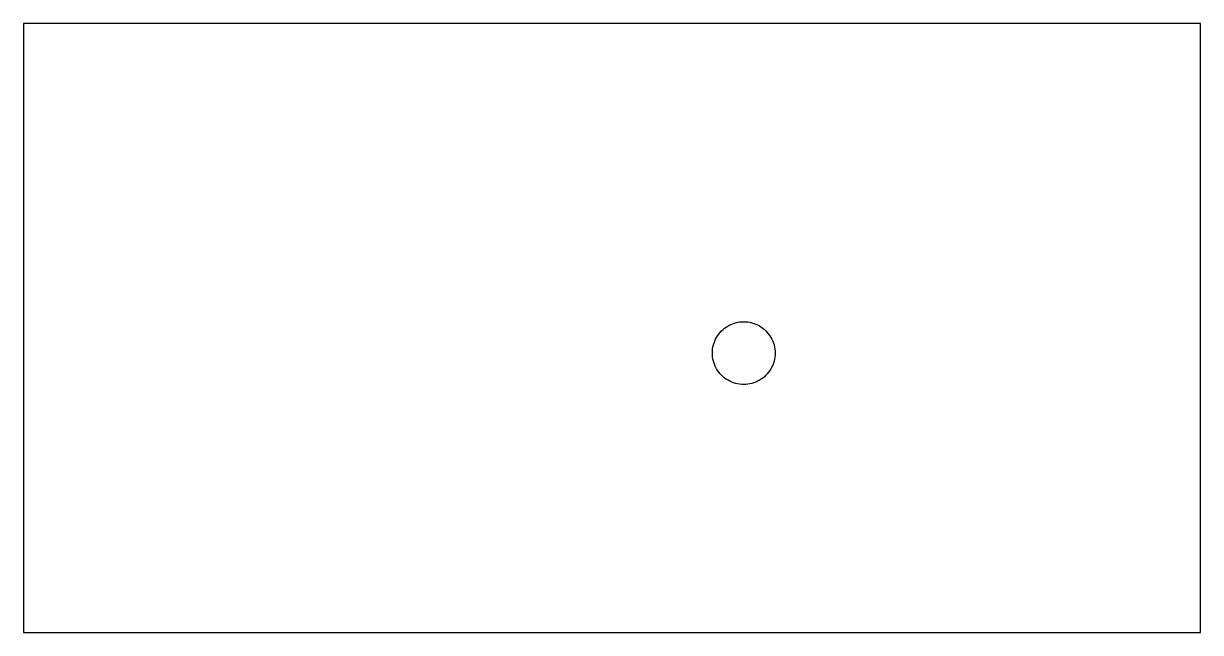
# Model space of a CAD drawing. Header units: metres. Extents: x 0 to 375, y 0 to 194.
import ezdxf

# ---------------------------------------------------------------- set-up
doc = ezdxf.new("R2010")
doc.units = ezdxf.units.M

msp = doc.modelspace()

# ---------------------------------------------------------------- linework, layer by layer
for p, q in [((374.92, 194), (0, 194)), ((0, 194), (0, 0)), ((374.92, 0), (374.92, 194)), ((223.868, 97.3147), (224.424, 97.6602)), ((224.424, 97.6602), (225.001, 97.9687)), ((225.001, 97.9687), (225.597, 98.2388)), ((225.597, 98.2388), (226.209, 98.4693)), ((226.209, 98.4693), (226.835, 98.6593)), ((226.835, 98.6593), (227.473, 98.8078)), ((227.473, 98.8078), (228.118, 98.9144)), ((228.118, 98.9144), (228.769, 98.9786)), ((228.769, 98.9786), (229.424, 99)), ((229.424, 99), (230.078, 98.9786)), ((230.078, 98.9786), (230.729, 98.9144)), ((230.729, 98.9144), (231.374, 98.8078)), ((231.374, 98.8078), (232.012, 98.6593)), ((232.012, 98.6593), (232.638, 98.4693)), ((232.638, 98.4693), (233.25, 98.2388)), ((233.25, 98.2388), (233.846, 97.9687)), ((233.846, 97.9687), (234.424, 97.6602)), ((234.424, 97.6602), (234.979, 97.3147)), ((220.455, 93.4229), (220.763, 94)), ((220.763, 94), (221.109, 94.5557)), ((221.109, 94.5557), (221.49, 95.0876)), ((221.49, 95.0876), (221.905, 95.5934)), ((221.905, 95.5934), (222.352, 96.0711)), ((222.352, 96.0711), (222.83, 96.5184)), ((222.83, 96.5184), (223.336, 96.9335)), ((223.336, 96.9335), (223.868, 97.3147)), ((234.979, 97.3147), (235.511, 96.9335)), ((235.511, 96.9335), (236.017, 96.5184)), ((236.017, 96.5184), (236.495, 96.0711)), ((236.495, 96.0711), (236.942, 95.5934)), ((236.942, 95.5934), (237.357, 95.0876)), ((237.357, 95.0876), (237.738, 94.5557)), ((237.738, 94.5557), (238.084, 94)), ((238.084, 94), (238.392, 93.4229)), ((219.445, 89.654), (219.509, 90.3053)), ((219.509, 90.3053), (219.616, 90.9509)), ((219.616, 90.9509), (219.764, 91.5882)), ((219.764, 91.5882), (219.954, 92.2144)), ((219.954, 92.2144), (220.185, 92.8268)), ((220.185, 92.8268), (220.455, 93.4229)), ((238.392, 93.4229), (238.662, 92.8268)), ((238.662, 92.8268), (238.893, 92.2144)), ((238.893, 92.2144), (239.083, 91.5882)), ((239.083, 91.5882), (239.231, 90.9509)), ((239.231, 90.9509), (239.338, 90.3053)), ((239.338, 90.3053), (239.402, 89.654)), ((219.424, 89), (219.445, 89.654)), ((219.445, 88.346), (219.424, 89)), ((219.509, 87.6947), (219.445, 88.346)), ((219.616, 87.0491), (219.509, 87.6947)), ((219.764, 86.4118), (219.616, 87.0491)), ((219.954, 85.7856), (219.764, 86.4118)), ((239.083, 86.4118), (238.893, 85.7856)), ((239.231, 87.0491), (239.083, 86.4118)), ((239.338, 87.6947), (239.231, 87.0491)), ((239.402, 88.346), (239.338, 87.6947)), ((239.402, 89.654), (239.424, 89)), ((239.424, 89), (239.402, 88.346)), ((220.185, 85.1732), (219.954, 85.7856)), ((220.455, 84.5771), (220.185, 85.1732)), ((220.763, 84), (220.455, 84.5771)), ((221.109, 83.4443), (220.763, 84)), ((221.49, 82.9124), (221.109, 83.4443)), ((221.905, 82.4065), (221.49, 82.9124)), ((237.357, 82.9124), (236.942, 82.4065)), ((237.738, 83.4443), (237.357, 82.9124)), ((238.084, 84), (237.738, 83.4443)), ((238.392, 84.5771), (238.084, 84)), ((238.662, 85.1732), (238.392, 84.5771)), ((238.893, 85.7856), (238.662, 85.1732)), ((222.352, 81.9289), (221.905, 82.4065)), ((222.83, 81.4816), (222.352, 81.9289)), ((223.336, 81.0665), (222.83, 81.4816)), ((223.868, 80.6853), (223.336, 81.0665)), ((224.424, 80.3397), (223.868, 80.6853)), ((225.001, 80.0313), (224.424, 80.3397)), ((225.597, 79.7612), (225.001, 80.0313)), ((226.209, 79.5307), (225.597, 79.7612)), ((226.835, 79.3407), (226.209, 79.5307)), ((227.473, 79.1921), (226.835, 79.3407)), ((228.118, 79.0855), (227.473, 79.1921)), ((228.769, 79.0214), (228.118, 79.0855)), ((229.424, 79), (228.769, 79.0214)), ((230.078, 79.0214), (229.424, 79)), ((230.729, 79.0855), (230.078, 79.0214)), ((231.374, 79.1921), (230.729, 79.0855)), ((232.012, 79.3407), (231.374, 79.1921)), ((232.638, 79.5307), (232.012, 79.3407)), ((233.25, 79.7612), (232.638, 79.5307)), ((233.846, 80.0313), (233.25, 79.7612)), ((234.424, 80.3397), (233.846, 80.0313)), ((234.979, 80.6853), (234.424, 80.3397)), ((235.511, 81.0665), (234.979, 80.6853)), ((236.017, 81.4816), (235.511, 81.0665)), ((236.495, 81.9289), (236.017, 81.4816)), ((236.942, 82.4065), (236.495, 81.9289)), ((0, 0), (374.92, 0))]:
    msp.add_line(p, q)

doc.saveas('drawing.dxf')
